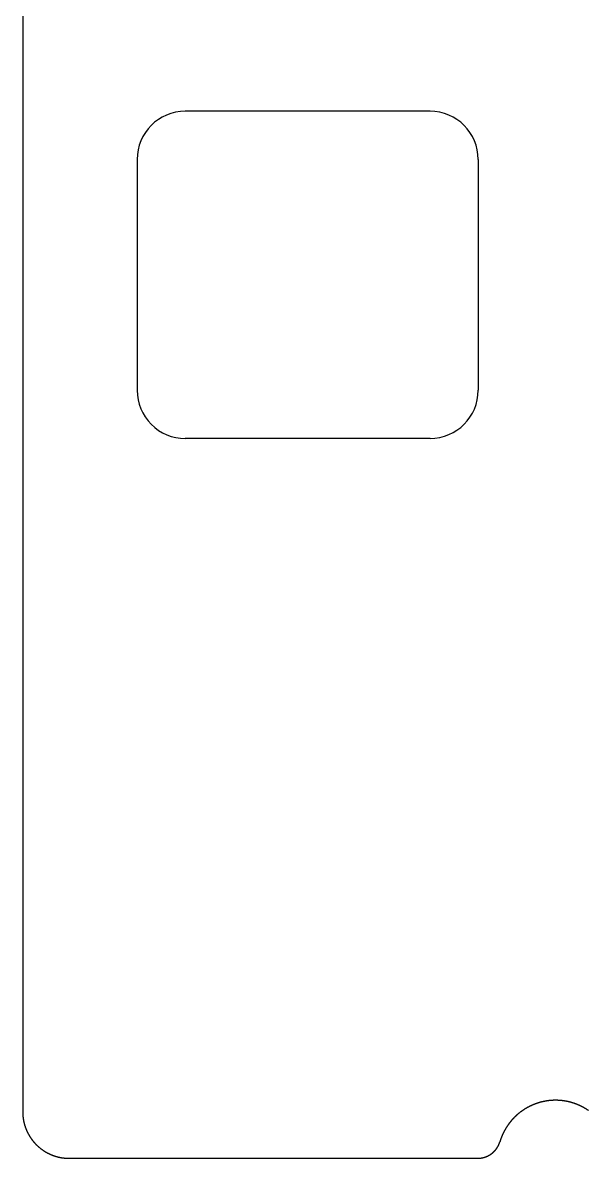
# Model space of a CAD drawing. Header units: millimetres. Extents: x -10 to 277, y -95 to 18.
# Drawn here: x -9.9 to 14.48, y -95.23 to -46.28 of the extents above; entities that cross this region are included whole.
import ezdxf

# ---------------------------------------------------------------- set-up
doc = ezdxf.new("R2010")
doc.units = ezdxf.units.MM
doc.header["$MEASUREMENT"] = 0
doc.layers.add('BLACK', color=7, linetype='CONTINUOUS')
doc.layers.add('Edge.Cuts', color=53, linetype='CONTINUOUS')

msp = doc.modelspace()

# ---------------------------------------------------------------- linework, layer by layer
at = {"layer": 'BLACK', "linetype": 'Continuous'}
for p, q in [((7.656226, -50.099999), (-2.893775, -50.099999)), ((-4.968774, -52.174998), (-4.968774, -62.124999)), ((9.731226, -52.174999), (9.731226, -62.124999)), ((7.656226, -64.199999), (-2.893775, -64.199999))]:
    msp.add_line(p, q, dxfattribs=at)
at = {"layer": 'BLACK'}
for centre, radius, start, end in [((-2.893775, -52.174998), 2.074999, 90, 180), ((7.656226, -52.174999), 2.075, 0, 90), ((-2.893775, -62.125), 2.074999, 179.9999724, 270), ((7.656226, -62.124999), 2.075, 270, 0)]:
    msp.add_arc(centre, radius, start, end, dxfattribs=at)
at = {"layer": 'Edge.Cuts', "linetype": 'Continuous'}
for p, q in [((-9.9, 16.026), (-9.9, -93.226)), ((11.944616, -92.989754), (11.931985, -92.996118)), ((11.957281, -92.983462), (11.944616, -92.989754)), ((11.969982, -92.977242), (11.957281, -92.983462)), ((11.982716, -92.971094), (11.969982, -92.977242)), ((11.995484, -92.965019), (11.982716, -92.971094)), ((12.008286, -92.959017), (11.995484, -92.965019)), ((12.02112, -92.953088), (12.008286, -92.959017)), ((12.033987, -92.947231), (12.02112, -92.953088)), ((12.046885, -92.941448), (12.033987, -92.947231)), ((12.059815, -92.935739), (12.046885, -92.941448)), ((12.072777, -92.930103), (12.059815, -92.935739)), ((12.085769, -92.924541), (12.072777, -92.930103)), ((12.098791, -92.919053), (12.085769, -92.924541)), ((12.111843, -92.913639), (12.098791, -92.919053)), ((12.124925, -92.9083), (12.111843, -92.913639)), ((12.138036, -92.903035), (12.124925, -92.9083)), ((12.151175, -92.897844), (12.138036, -92.903035)), ((12.164343, -92.892729), (12.151175, -92.897844)), ((12.177539, -92.887688), (12.164343, -92.892729)), ((12.190762, -92.882723), (12.177539, -92.887688)), ((12.204012, -92.877833), (12.190762, -92.882723)), ((12.217289, -92.873018), (12.204012, -92.877833)), ((12.230592, -92.868279), (12.217289, -92.873018)), ((12.243921, -92.863615), (12.230592, -92.868279)), ((12.257275, -92.859027), (12.243921, -92.863615)), ((12.270654, -92.854516), (12.257275, -92.859027)), ((12.284058, -92.85008), (12.270654, -92.854516)), ((12.297486, -92.84572), (12.284058, -92.85008)), ((12.310938, -92.841437), (12.297486, -92.84572)), ((12.324414, -92.83723), (12.310938, -92.841437)), ((12.337912, -92.8331), (12.324414, -92.83723)), ((12.351433, -92.829047), (12.337912, -92.8331)), ((12.364976, -92.82507), (12.351433, -92.829047)), ((12.378542, -92.82117), (12.364976, -92.82507)), ((12.392128, -92.817348), (12.378542, -92.82117)), ((12.405736, -92.813602), (12.392128, -92.817348)), ((12.419365, -92.809934), (12.405736, -92.813602)), ((12.433014, -92.806343), (12.419365, -92.809934)), ((12.446683, -92.802829), (12.433014, -92.806343)), ((12.460371, -92.799393), (12.446683, -92.802829)), ((12.474079, -92.796034), (12.460371, -92.799393)), ((12.487805, -92.792754), (12.474079, -92.796034)), ((12.50155, -92.789551), (12.487805, -92.792754)), ((12.515313, -92.786426), (12.50155, -92.789551)), ((12.529094, -92.783378), (12.515313, -92.786426)), ((12.542892, -92.780409), (12.529094, -92.783378)), ((12.556707, -92.777518), (12.542892, -92.780409)), ((12.570539, -92.774706), (12.556707, -92.777518)), ((12.584387, -92.771971), (12.570539, -92.774706)), ((12.598251, -92.769315), (12.584387, -92.771971)), ((12.61213, -92.766737), (12.598251, -92.769315)), ((12.626025, -92.764238), (12.61213, -92.766737)), ((12.639935, -92.761817), (12.626025, -92.764238)), ((12.653859, -92.759475), (12.639935, -92.761817)), ((12.667797, -92.757212), (12.653859, -92.759475)), ((12.681749, -92.755028), (12.667797, -92.757212)), ((12.695715, -92.752922), (12.681749, -92.755028)), ((12.709694, -92.750895), (12.695715, -92.752922)), ((12.723685, -92.748947), (12.709694, -92.750895)), ((12.737689, -92.747078), (12.723685, -92.748947)), ((12.751706, -92.745288), (12.737689, -92.747078)), ((12.765734, -92.743577), (12.751706, -92.745288)), ((12.779773, -92.741946), (12.765734, -92.743577)), ((12.793824, -92.740393), (12.779773, -92.741946)), ((12.807886, -92.73892), (12.793824, -92.740393)), ((12.821958, -92.737526), (12.807886, -92.73892)), ((12.83604, -92.736211), (12.821958, -92.737526)), ((12.850133, -92.734976), (12.83604, -92.736211)), ((12.864235, -92.73382), (12.850133, -92.734976)), ((12.878346, -92.732744), (12.864235, -92.73382)), ((12.892466, -92.731747), (12.878346, -92.732744)), ((12.906595, -92.73083), (12.892466, -92.731747)), ((12.920732, -92.729992), (12.906595, -92.73083)), ((12.934877, -92.729234), (12.920732, -92.729992)), ((12.94903, -92.728556), (12.934877, -92.729234)), ((12.963191, -92.727957), (12.94903, -92.728556)), ((12.977359, -92.727438), (12.963191, -92.727957)), ((12.991533, -92.726999), (12.977359, -92.727438)), ((13.005714, -92.726639), (12.991533, -92.726999)), ((13.019902, -92.72636), (13.005714, -92.726639)), ((13.034096, -92.72616), (13.019902, -92.72636)), ((13.048295, -92.72604), (13.034096, -92.72616)), ((13.0625, -92.726), (13.048295, -92.72604)), ((13.069065, -92.726009), (13.0625, -92.726)), ((13.076173, -92.726037), (13.069065, -92.726009)), ((13.083277, -92.726086), (13.076173, -92.726037)), ((13.090382, -92.726154), (13.083277, -92.726086)), ((13.097483, -92.726243), (13.090382, -92.726154)), ((13.104585, -92.726351), (13.097483, -92.726243)), ((13.111683, -92.726479), (13.104585, -92.726351)), ((13.118782, -92.726628), (13.111683, -92.726479)), ((13.125877, -92.726796), (13.118782, -92.726628)), ((13.132972, -92.726985), (13.125877, -92.726796)), ((13.140064, -92.727193), (13.132972, -92.726985)), ((13.147157, -92.727422), (13.140064, -92.727193)), ((13.154245, -92.72767), (13.147157, -92.727422)), ((13.161334, -92.727938), (13.154245, -92.72767)), ((13.168418, -92.728226), (13.161334, -92.727938)), ((13.175504, -92.728535), (13.168418, -92.728226)), ((13.182585, -92.728863), (13.175504, -92.728535)), ((13.189666, -92.729211), (13.182585, -92.728863)), ((13.196743, -92.729579), (13.189666, -92.729211)), ((13.203821, -92.729967), (13.196743, -92.729579)), ((13.210894, -92.730375), (13.203821, -92.729967)), ((13.217967, -92.730803), (13.210894, -92.730375)), ((13.225036, -92.73125), (13.217967, -92.730803)), ((13.232105, -92.731718), (13.225036, -92.73125)), ((13.23917, -92.732206), (13.232105, -92.731718)), ((13.246235, -92.732713), (13.23917, -92.732206)), ((13.253295, -92.733241), (13.246235, -92.732713)), ((13.260355, -92.733788), (13.253295, -92.733241)), ((13.267411, -92.734355), (13.260355, -92.733788)), ((13.274466, -92.734942), (13.267411, -92.734355)), ((13.281517, -92.735549), (13.274466, -92.734942)), ((13.288568, -92.736176), (13.281517, -92.735549)), ((13.295614, -92.736823), (13.288568, -92.736176)), ((13.302659, -92.737489), (13.295614, -92.736823)), ((13.3097, -92.738176), (13.302659, -92.737489)), ((13.316741, -92.738882), (13.3097, -92.738176)), ((13.323776, -92.739608), (13.316741, -92.738882)), ((13.330812, -92.740354), (13.323776, -92.739608)), ((13.337842, -92.74112), (13.330812, -92.740354)), ((13.344871, -92.741905), (13.337842, -92.74112)), ((13.351896, -92.742711), (13.344871, -92.741905)), ((13.35892, -92.743536), (13.351896, -92.742711)), ((13.365939, -92.744381), (13.35892, -92.743536)), ((13.372957, -92.745246), (13.365939, -92.744381)), ((13.37997, -92.746131), (13.372957, -92.745246)), ((13.386982, -92.747035), (13.37997, -92.746131)), ((13.393989, -92.747959), (13.386982, -92.747035)), ((13.400995, -92.748904), (13.393989, -92.747959)), ((13.407996, -92.749867), (13.400995, -92.748904)), ((13.414996, -92.750851), (13.407996, -92.749867)), ((13.42199, -92.751854), (13.414996, -92.750851)), ((13.428983, -92.752877), (13.42199, -92.751854)), ((13.435971, -92.75392), (13.428983, -92.752877)), ((13.442958, -92.754983), (13.435971, -92.75392)), ((13.449939, -92.756065), (13.442958, -92.754983)), ((13.456919, -92.757167), (13.449939, -92.756065)), ((13.463893, -92.758288), (13.456919, -92.757167)), ((13.470866, -92.75943), (13.463893, -92.758288)), ((13.477833, -92.760591), (13.470866, -92.75943)), ((13.484798, -92.761772), (13.477833, -92.760591)), ((13.491758, -92.762972), (13.484798, -92.761772)), ((13.498717, -92.764192), (13.491758, -92.762972)), ((13.505669, -92.765432), (13.498717, -92.764192)), ((13.51262, -92.766692), (13.505669, -92.765432)), ((13.519565, -92.767971), (13.51262, -92.766692)), ((13.526508, -92.769269), (13.519565, -92.767971)), ((13.533445, -92.770588), (13.526508, -92.769269)), ((13.54038, -92.771926), (13.533445, -92.770588)), ((13.547309, -92.773283), (13.54038, -92.771926)), ((13.554236, -92.774661), (13.547309, -92.773283)), ((13.561157, -92.776057), (13.554236, -92.774661)), ((13.568076, -92.777474), (13.561157, -92.776057)), ((13.574989, -92.778909), (13.568076, -92.777474)), ((13.5819, -92.780365), (13.574989, -92.778909)), ((13.588804, -92.78184), (13.5819, -92.780365)), ((13.595706, -92.783335), (13.588804, -92.78184)), ((13.602601, -92.784849), (13.595706, -92.783335)), ((13.609495, -92.786382), (13.602601, -92.784849)), ((13.616381, -92.787935), (13.609495, -92.786382)), ((13.623265, -92.789508), (13.616381, -92.787935)), ((13.630143, -92.7911), (13.623265, -92.789508)), ((13.637018, -92.792712), (13.630143, -92.7911)), ((13.643887, -92.794343), (13.637018, -92.792712)), ((13.650752, -92.795994), (13.643887, -92.794343)), ((13.657612, -92.797663), (13.650752, -92.795994)), ((13.664468, -92.799353), (13.657612, -92.797663)), ((13.671317, -92.801062), (13.664468, -92.799353)), ((13.678164, -92.80279), (13.671317, -92.801062)), ((13.685004, -92.804537), (13.678164, -92.80279)), ((13.69184, -92.806305), (13.685004, -92.804537)), ((13.69867, -92.808091), (13.69184, -92.806305)), ((13.705496, -92.809897), (13.69867, -92.808091)), ((13.712316, -92.811722), (13.705496, -92.809897)), ((13.719132, -92.813566), (13.712316, -92.811722)), ((13.725942, -92.81543), (13.719132, -92.813566)), ((13.732747, -92.817313), (13.725942, -92.81543)), ((13.739546, -92.819215), (13.732747, -92.817313)), ((13.746341, -92.821137), (13.739546, -92.819215)), ((13.753129, -92.823078), (13.746341, -92.821137)), ((13.759914, -92.825038), (13.753129, -92.823078)), ((13.766691, -92.827017), (13.759914, -92.825038)), ((13.773464, -92.829016), (13.766691, -92.827017)), ((13.78023, -92.831034), (13.773464, -92.829016)), ((13.786992, -92.833071), (13.78023, -92.831034)), ((13.793747, -92.835127), (13.786992, -92.833071)), ((13.800497, -92.837203), (13.793747, -92.835127)), ((13.80724, -92.839297), (13.800497, -92.837203)), ((13.813979, -92.841411), (13.80724, -92.839297)), ((13.820711, -92.843544), (13.813979, -92.841411)), ((13.827438, -92.845696), (13.820711, -92.843544)), ((13.834157, -92.847867), (13.827438, -92.845696)), ((13.840872, -92.850057), (13.834157, -92.847867)), ((13.84758, -92.852266), (13.840872, -92.850057)), ((13.854283, -92.854494), (13.84758, -92.852266)), ((13.860978, -92.856741), (13.854283, -92.854494)), ((13.867668, -92.859008), (13.860978, -92.856741)), ((13.874351, -92.861293), (13.867668, -92.859008)), ((13.881029, -92.863597), (13.874351, -92.861293)), ((13.887699, -92.86592), (13.881029, -92.863597)), ((13.894363, -92.868263), (13.887699, -92.86592)), ((13.90102, -92.870624), (13.894363, -92.868263)), ((13.907672, -92.873004), (13.90102, -92.870624)), ((13.914316, -92.875403), (13.907672, -92.873004)), ((13.920955, -92.877821), (13.914316, -92.875403)), ((13.927586, -92.880257), (13.920955, -92.877821)), ((13.934211, -92.882713), (13.927586, -92.880257)), ((13.940828, -92.885187), (13.934211, -92.882713)), ((13.94744, -92.88768), (13.940828, -92.885187)), ((13.954043, -92.890192), (13.94744, -92.88768)), ((13.960641, -92.892723), (13.954043, -92.890192)), ((13.96723, -92.895272), (13.960641, -92.892723)), ((13.973814, -92.89784), (13.96723, -92.895272)), ((13.980389, -92.900427), (13.973814, -92.89784)), ((13.986959, -92.903033), (13.980389, -92.900427)), ((13.99352, -92.905656), (13.986959, -92.903033)), ((14.000075, -92.9083), (13.99352, -92.905656)), ((14.006621, -92.910961), (14.000075, -92.9083)), ((14.013161, -92.913641), (14.006621, -92.910961)), ((14.019693, -92.91634), (14.013161, -92.913641)), ((14.026219, -92.919057), (14.019693, -92.91634)), ((14.032735, -92.921793), (14.026219, -92.919057)), ((14.039246, -92.924547), (14.032735, -92.921793)), ((14.045747, -92.92732), (14.039246, -92.924547)), ((14.052243, -92.930111), (14.045747, -92.92732)), ((14.058729, -92.932921), (14.052243, -92.930111)), ((14.065208, -92.935749), (14.058729, -92.932921)), ((14.071679, -92.938596), (14.065208, -92.935749)), ((14.078143, -92.941461), (14.071679, -92.938596)), ((14.084598, -92.944344), (14.078143, -92.941461)), ((14.091046, -92.947246), (14.084598, -92.944344)), ((14.097485, -92.950166), (14.091046, -92.947246)), ((14.103917, -92.953104), (14.097485, -92.950166)), ((14.110339, -92.956061), (14.103917, -92.953104)), ((14.116755, -92.959036), (14.110339, -92.956061)), ((14.123161, -92.962029), (14.116755, -92.959036)), ((14.12956, -92.96504), (14.123161, -92.962029)), ((14.13595, -92.96807), (14.12956, -92.96504)), ((14.142332, -92.971118), (14.13595, -92.96807)), ((14.148705, -92.974183), (14.142332, -92.971118)), ((14.15507, -92.977267), (14.148705, -92.974183)), ((14.161426, -92.980369), (14.15507, -92.977267)), ((14.167774, -92.98349), (14.161426, -92.980369)), ((14.174113, -92.986627), (14.167774, -92.98349)), ((14.180443, -92.989784), (14.174113, -92.986627)), ((14.186765, -92.992958), (14.180443, -92.989784)), ((-9.9, -93.226), (-9.89996, -93.238654)), ((-9.89996, -93.238654), (-9.89984, -93.251306)), ((-9.89984, -93.251306), (-9.89964, -93.263956)), ((-9.89964, -93.263956), (-9.89936, -93.276603)), ((-9.89936, -93.276603), (-9.899001, -93.289248)), ((-9.899001, -93.289248), (-9.898561, -93.301889)), ((-9.898561, -93.301889), (-9.898042, -93.314526)), ((-9.898042, -93.314526), (-9.897442, -93.327159)), ((-9.897442, -93.327159), (-9.896763, -93.339787)), ((-9.896763, -93.339787), (-9.896004, -93.35241)), ((-9.896004, -93.35241), (-9.895166, -93.365028)), ((-9.895166, -93.365028), (-9.894247, -93.37764)), ((-9.894247, -93.37764), (-9.893249, -93.390245)), ((-9.893249, -93.390245), (-9.892171, -93.402843)), ((-9.892171, -93.402843), (-9.891014, -93.415434)), ((-9.891014, -93.415434), (-9.889777, -93.428017)), ((-9.889777, -93.428017), (-9.88846, -93.440592)), ((-9.88846, -93.440592), (-9.887064, -93.453157)), ((-9.887064, -93.453157), (-9.885589, -93.465714)), ((-9.885589, -93.465714), (-9.884034, -93.478261)), ((-9.884034, -93.478261), (-9.8824, -93.490798)), ((11.273161, -93.479958), (11.268226, -93.485027)), ((11.278111, -93.474903), (11.273161, -93.479958)), ((11.283076, -93.469862), (11.278111, -93.474903)), ((11.288055, -93.464834), (11.283076, -93.469862)), ((11.293048, -93.459821), (11.288055, -93.464834)), ((11.298055, -93.454821), (11.293048, -93.459821)), ((11.303077, -93.449836), (11.298055, -93.454821)), ((11.308113, -93.444865), (11.303077, -93.449836)), ((11.313163, -93.439908), (11.308113, -93.444865)), ((11.318227, -93.434964), (11.313163, -93.439908)), ((11.323305, -93.430036), (11.318227, -93.434964)), ((11.328398, -93.425121), (11.323305, -93.430036)), ((11.333504, -93.420221), (11.328398, -93.425121)), ((11.338625, -93.415335), (11.333504, -93.420221)), ((11.343758, -93.410464), (11.338625, -93.415335)), ((11.348907, -93.405607), (11.343758, -93.410464)), ((11.354068, -93.400764), (11.348907, -93.405607)), ((11.359244, -93.395936), (11.354068, -93.400764)), ((11.364433, -93.391123), (11.359244, -93.395936)), ((11.369637, -93.386324), (11.364433, -93.391123)), ((11.374853, -93.381539), (11.369637, -93.386324)), ((11.380084, -93.37677), (11.374853, -93.381539)), ((11.385327, -93.372015), (11.380084, -93.37677)), ((11.390585, -93.367274), (11.385327, -93.372015)), ((11.395856, -93.362549), (11.390585, -93.367274)), ((11.40114, -93.357838), (11.395856, -93.362549)), ((11.406437, -93.353143), (11.40114, -93.357838)), ((11.411749, -93.348462), (11.406437, -93.353143)), ((11.417073, -93.343796), (11.411749, -93.348462)), ((11.42241, -93.339145), (11.417073, -93.343796)), ((11.427761, -93.334509), (11.42241, -93.339145)), ((11.433125, -93.329889), (11.427761, -93.334509)), ((11.438502, -93.325283), (11.433125, -93.329889)), ((11.443892, -93.320692), (11.438502, -93.325283)), ((11.449295, -93.316117), (11.443892, -93.320692)), ((11.454711, -93.311557), (11.449295, -93.316117)), ((11.46014, -93.307012), (11.454711, -93.311557)), ((11.465582, -93.302483), (11.46014, -93.307012)), ((11.471036, -93.297969), (11.465582, -93.302483)), ((11.476504, -93.29347), (11.471036, -93.297969)), ((11.481984, -93.288987), (11.476504, -93.29347)), ((11.487476, -93.284519), (11.481984, -93.288987)), ((11.492982, -93.280066), (11.487476, -93.284519)), ((11.4985, -93.27563), (11.492982, -93.280066)), ((11.50403, -93.271208), (11.4985, -93.27563)), ((11.509574, -93.266803), (11.50403, -93.271208)), ((11.515129, -93.262413), (11.509574, -93.266803)), ((11.520697, -93.258038), (11.515129, -93.262413)), ((11.526277, -93.25368), (11.520697, -93.258038)), ((11.53187, -93.249337), (11.526277, -93.25368)), ((11.537475, -93.24501), (11.53187, -93.249337)), ((11.543092, -93.240699), (11.537475, -93.24501)), ((11.548721, -93.236404), (11.543092, -93.240699)), ((11.554362, -93.232124), (11.548721, -93.236404)), ((11.560016, -93.227861), (11.554362, -93.232124)), ((11.565681, -93.223614), (11.560016, -93.227861)), ((11.571358, -93.219382), (11.565681, -93.223614)), ((11.582749, -93.210968), (11.571358, -93.219382)), ((11.594186, -93.202618), (11.582749, -93.210968)), ((11.605671, -93.194333), (11.594186, -93.202618)), ((11.617202, -93.186113), (11.605671, -93.194333)), ((11.628779, -93.177958), (11.617202, -93.186113)), ((11.640402, -93.169869), (11.628779, -93.177958)), ((11.65207, -93.161846), (11.640402, -93.169869)), ((11.663782, -93.15389), (11.65207, -93.161846)), ((11.67554, -93.145999), (11.663782, -93.15389)), ((11.687341, -93.138176), (11.67554, -93.145999)), ((11.699186, -93.13042), (11.687341, -93.138176)), ((11.711074, -93.12273), (11.699186, -93.13042)), ((11.723005, -93.115109), (11.711074, -93.12273)), ((11.734979, -93.107555), (11.723005, -93.115109)), ((11.746994, -93.10007), (11.734979, -93.107555)), ((11.759051, -93.092652), (11.746994, -93.10007)), ((11.77115, -93.085303), (11.759051, -93.092652)), ((11.783289, -93.078024), (11.77115, -93.085303)), ((11.795468, -93.070813), (11.783289, -93.078024)), ((11.807687, -93.063671), (11.795468, -93.070813)), ((11.819946, -93.056599), (11.807687, -93.063671)), ((11.832244, -93.049597), (11.819946, -93.056599)), ((11.844581, -93.042665), (11.832244, -93.049597)), ((11.856955, -93.035803), (11.844581, -93.042665)), ((11.869368, -93.029011), (11.856955, -93.035803)), ((11.881818, -93.02229), (11.869368, -93.029011)), ((11.894305, -93.015641), (11.881818, -93.02229)), ((11.906829, -93.009062), (11.894305, -93.015641)), ((11.919389, -93.002554), (11.906829, -93.009062)), ((11.931985, -92.996118), (11.919389, -93.002554)), ((14.193078, -92.99615), (14.186765, -92.992958)), ((14.199381, -92.99936), (14.193078, -92.99615)), ((14.205676, -93.002588), (14.199381, -92.99936)), ((14.211962, -93.005834), (14.205676, -93.002588)), ((14.218239, -93.009097), (14.211962, -93.005834)), ((14.224507, -93.012379), (14.218239, -93.009097)), ((14.230766, -93.015678), (14.224507, -93.012379)), ((14.237015, -93.018995), (14.230766, -93.015678)), ((14.243256, -93.02233), (14.237015, -93.018995)), ((14.249487, -93.025683), (14.243256, -93.02233)), ((14.255709, -93.029053), (14.249487, -93.025683)), ((14.261921, -93.032441), (14.255709, -93.029053)), ((14.268124, -93.035846), (14.261921, -93.032441)), ((14.274317, -93.039269), (14.268124, -93.035846)), ((14.280501, -93.04271), (14.274317, -93.039269)), ((14.286675, -93.046169), (14.280501, -93.04271)), ((14.29284, -93.049644), (14.286675, -93.046169)), ((14.298995, -93.053138), (14.29284, -93.049644)), ((14.30514, -93.056649), (14.298995, -93.053138)), ((14.311275, -93.060177), (14.30514, -93.056649)), ((14.317401, -93.063722), (14.311275, -93.060177)), ((14.323516, -93.067285), (14.317401, -93.063722)), ((14.329622, -93.070866), (14.323516, -93.067285)), ((14.335718, -93.074463), (14.329622, -93.070866)), ((14.341803, -93.078078), (14.335718, -93.074463)), ((14.347879, -93.08171), (14.341803, -93.078078)), ((14.353944, -93.08536), (14.347879, -93.08171)), ((14.359999, -93.089026), (14.353944, -93.08536)), ((14.366044, -93.09271), (14.359999, -93.089026)), ((14.372078, -93.096411), (14.366044, -93.09271)), ((14.378102, -93.100129), (14.372078, -93.096411)), ((14.384116, -93.103864), (14.378102, -93.100129)), ((14.390119, -93.107617), (14.384116, -93.103864)), ((14.396111, -93.111386), (14.390119, -93.107617)), ((14.402094, -93.115172), (14.396111, -93.111386)), ((14.408065, -93.118975), (14.402094, -93.115172)), ((14.414026, -93.122795), (14.408065, -93.118975)), ((14.419976, -93.126631), (14.414026, -93.122795)), ((14.425915, -93.130485), (14.419976, -93.126631)), ((14.431843, -93.134356), (14.425915, -93.130485)), ((14.437761, -93.138243), (14.431843, -93.134356)), ((14.443667, -93.142147), (14.437761, -93.138243)), ((14.449563, -93.146068), (14.443667, -93.142147)), ((14.455447, -93.150005), (14.449563, -93.146068)), ((14.461321, -93.153959), (14.455447, -93.150005)), ((14.467183, -93.15793), (14.461321, -93.153959)), ((14.473034, -93.161917), (14.467183, -93.15793)), ((14.478874, -93.165921), (14.473034, -93.161917)), ((-9.8824, -93.490798), (-9.880686, -93.503325)), ((-9.880686, -93.503325), (-9.878894, -93.51584)), ((-9.878894, -93.51584), (-9.877022, -93.528344)), ((-9.877022, -93.528344), (-9.875071, -93.540836)), ((-9.875071, -93.540836), (-9.873041, -93.553315)), ((-9.873041, -93.553315), (-9.870933, -93.565781)), ((-9.870933, -93.565781), (-9.868745, -93.578234)), ((-9.868745, -93.578234), (-9.866479, -93.590673)), ((-9.866479, -93.590673), (-9.864134, -93.603098)), ((-9.864134, -93.603098), (-9.86171, -93.615507)), ((-9.86171, -93.615507), (-9.859208, -93.627902)), ((-9.859208, -93.627902), (-9.856628, -93.64028)), ((-9.856628, -93.64028), (-9.853969, -93.652642)), ((-9.853969, -93.652642), (-9.851232, -93.664988)), ((-9.851232, -93.664988), (-9.848417, -93.677316)), ((-9.848417, -93.677316), (-9.845524, -93.689626)), ((-9.845524, -93.689626), (-9.842553, -93.701918)), ((-9.842553, -93.701918), (-9.839505, -93.714191)), ((-9.839505, -93.714191), (-9.836379, -93.726446)), ((-9.836379, -93.726446), (-9.833175, -93.73868)), ((-9.833175, -93.73868), (-9.829894, -93.750894)), ((-9.829894, -93.750894), (-9.826535, -93.763087)), ((-9.826535, -93.763087), (-9.8231, -93.775259)), ((-9.8231, -93.775259), (-9.819587, -93.78741)), ((-9.819587, -93.78741), (-9.815998, -93.799538)), ((-9.815998, -93.799538), (-9.812332, -93.811644)), ((-9.812332, -93.811644), (-9.80859, -93.823726)), ((-9.80859, -93.823726), (-9.804771, -93.835785)), ((-9.804771, -93.835785), (-9.800875, -93.847819)), ((-9.800875, -93.847819), (-9.796904, -93.859829)), ((-9.796904, -93.859829), (-9.792857, -93.871814)), ((-9.792857, -93.871814), (-9.788734, -93.883773)), ((-9.788734, -93.883773), (-9.784535, -93.895706)), ((-9.784535, -93.895706), (-9.780261, -93.907613)), ((-9.780261, -93.907613), (-9.775912, -93.919492)), ((-9.775912, -93.919492), (-9.771487, -93.931344)), ((-9.771487, -93.931344), (-9.766988, -93.943167)), ((-9.766988, -93.943167), (-9.762414, -93.954962)), ((-9.762414, -93.954962), (-9.757765, -93.966728)), ((-9.757765, -93.966728), (-9.753042, -93.978465)), ((10.901857, -93.967968), (10.898314, -93.974076)), ((10.905417, -93.961872), (10.901857, -93.967968)), ((10.908996, -93.955784), (10.905417, -93.961872)), ((10.91259, -93.949709), (10.908996, -93.955784)), ((10.916203, -93.943641), (10.91259, -93.949709)), ((10.919832, -93.937586), (10.916203, -93.943641)), ((10.923479, -93.931539), (10.919832, -93.937586)), ((10.927142, -93.925505), (10.923479, -93.931539)), ((10.930823, -93.919479), (10.927142, -93.925505)), ((10.934521, -93.913465), (10.930823, -93.919479)), ((10.938236, -93.90746), (10.934521, -93.913465)), ((10.941967, -93.901467), (10.938236, -93.90746)), ((10.945717, -93.895483), (10.941967, -93.901467)), ((10.949482, -93.889511), (10.945717, -93.895483)), ((10.953266, -93.883548), (10.949482, -93.889511)), ((10.957065, -93.877598), (10.953266, -93.883548)), ((10.960882, -93.871656), (10.957065, -93.877598)), ((10.964715, -93.865727), (10.960882, -93.871656)), ((10.968566, -93.859807), (10.964715, -93.865727)), ((10.972433, -93.8539), (10.968566, -93.859807)), ((10.976317, -93.848002), (10.972433, -93.8539)), ((10.980217, -93.842116), (10.976317, -93.848002)), ((10.984135, -93.83624), (10.980217, -93.842116)), ((10.988069, -93.830377), (10.984135, -93.83624)), ((10.992021, -93.824522), (10.988069, -93.830377)), ((10.995988, -93.818681), (10.992021, -93.824522)), ((10.999972, -93.812849), (10.995988, -93.818681)), ((11.003972, -93.80703), (10.999972, -93.812849)), ((11.00799, -93.801221), (11.003972, -93.80703)), ((11.012024, -93.795424), (11.00799, -93.801221)), ((11.016074, -93.789637), (11.012024, -93.795424)), ((11.020141, -93.783863), (11.016074, -93.789637)), ((11.024224, -93.778099), (11.020141, -93.783863)), ((11.028324, -93.772348), (11.024224, -93.778099)), ((11.03244, -93.766607), (11.028324, -93.772348)), ((11.036572, -93.760879), (11.03244, -93.766607)), ((11.040721, -93.755161), (11.036572, -93.760879)), ((11.044886, -93.749456), (11.040721, -93.755161)), ((11.049067, -93.743762), (11.044886, -93.749456)), ((11.053264, -93.73808), (11.049067, -93.743762)), ((11.057478, -93.732409), (11.053264, -93.73808)), ((11.061708, -93.726751), (11.057478, -93.732409)), ((11.065954, -93.721104), (11.061708, -93.726751)), ((11.070216, -93.715469), (11.065954, -93.721104)), ((11.074494, -93.709846), (11.070216, -93.715469)), ((11.078788, -93.704235), (11.074494, -93.709846)), ((11.083099, -93.698636), (11.078788, -93.704235)), ((11.087424, -93.693049), (11.083099, -93.698636)), ((11.091767, -93.687474), (11.087424, -93.693049)), ((11.096124, -93.681912), (11.091767, -93.687474)), ((11.100499, -93.676361), (11.096124, -93.681912)), ((11.104888, -93.670823), (11.100499, -93.676361)), ((11.109294, -93.665296), (11.104888, -93.670823)), ((11.113714, -93.659783), (11.109294, -93.665296)), ((11.118152, -93.654281), (11.113714, -93.659783)), ((11.122604, -93.648793), (11.118152, -93.654281)), ((11.127073, -93.643316), (11.122604, -93.648793)), ((11.131556, -93.637852), (11.127073, -93.643316)), ((11.136056, -93.6324), (11.131556, -93.637852)), ((11.140571, -93.626962), (11.136056, -93.6324)), ((11.145102, -93.621535), (11.140571, -93.626962)), ((11.149648, -93.616122), (11.145102, -93.621535)), ((11.15421, -93.610721), (11.149648, -93.616122)), ((11.158786, -93.605333), (11.15421, -93.610721)), ((11.163379, -93.599957), (11.158786, -93.605333)), ((11.167986, -93.594595), (11.163379, -93.599957)), ((11.17261, -93.589245), (11.167986, -93.594595)), ((11.177248, -93.583909), (11.17261, -93.589245)), ((11.181901, -93.578585), (11.177248, -93.583909)), ((11.18657, -93.573275), (11.181901, -93.578585)), ((11.191254, -93.567977), (11.18657, -93.573275)), ((11.195953, -93.562693), (11.191254, -93.567977)), ((11.200667, -93.557421), (11.195953, -93.562693)), ((11.205396, -93.552163), (11.200667, -93.557421)), ((11.21014, -93.546918), (11.205396, -93.552163)), ((11.214899, -93.541687), (11.21014, -93.546918)), ((11.219673, -93.536468), (11.214899, -93.541687)), ((11.224462, -93.531263), (11.219673, -93.536468)), ((11.229266, -93.526071), (11.224462, -93.531263)), ((11.234084, -93.520894), (11.229266, -93.526071)), ((11.238918, -93.515729), (11.234084, -93.520894)), ((11.243765, -93.510578), (11.238918, -93.515729)), ((11.248629, -93.50544), (11.243765, -93.510578)), ((11.253506, -93.500317), (11.248629, -93.50544)), ((11.258398, -93.495206), (11.253506, -93.500317)), ((11.263304, -93.49011), (11.258398, -93.495206)), ((11.268226, -93.485027), (11.263304, -93.49011)), ((-9.753042, -93.978465), (-9.748245, -93.990171)), ((-9.748245, -93.990171), (-9.745819, -93.996013)), ((-9.745819, -93.996013), (-9.743374, -94.001847)), ((-9.743374, -94.001847), (-9.740911, -94.007674)), ((-9.740911, -94.007674), (-9.738429, -94.013492)), ((-9.738429, -94.013492), (-9.735929, -94.019303)), ((-9.735929, -94.019303), (-9.733411, -94.025106)), ((-9.733411, -94.025106), (-9.730874, -94.030901)), ((-9.730874, -94.030901), (-9.728319, -94.036688)), ((-9.728319, -94.036688), (-9.725746, -94.042466)), ((-9.725746, -94.042466), (-9.723154, -94.048237)), ((-9.723154, -94.048237), (-9.720544, -94.053999)), ((-9.720544, -94.053999), (-9.717916, -94.059753)), ((-9.717916, -94.059753), (-9.71527, -94.065499)), ((-9.71527, -94.065499), (-9.712606, -94.071236)), ((-9.712606, -94.071236), (-9.709923, -94.076965)), ((-9.709923, -94.076965), (-9.707223, -94.082685)), ((-9.707223, -94.082685), (-9.704504, -94.088397)), ((-9.704504, -94.088397), (-9.701767, -94.0941)), ((-9.701767, -94.0941), (-9.699013, -94.099794)), ((-9.699013, -94.099794), (-9.69624, -94.10548)), ((-9.69624, -94.10548), (-9.69345, -94.111157)), ((-9.69345, -94.111157), (-9.690641, -94.116825)), ((-9.690641, -94.116825), (-9.687815, -94.122484)), ((-9.687815, -94.122484), (-9.68497, -94.128134)), ((-9.68497, -94.128134), (-9.682108, -94.133775)), ((-9.682108, -94.133775), (-9.679228, -94.139407)), ((-9.679228, -94.139407), (-9.67633, -94.14503)), ((-9.67633, -94.14503), (-9.673415, -94.150643)), ((-9.673415, -94.150643), (-9.670482, -94.156247)), ((-9.670482, -94.156247), (-9.66753, -94.161843)), ((-9.66753, -94.161843), (-9.664562, -94.167428)), ((-9.664562, -94.167428), (-9.661576, -94.173004)), ((-9.661576, -94.173004), (-9.658572, -94.178571)), ((-9.658572, -94.178571), (-9.65555, -94.184128)), ((-9.65555, -94.184128), (-9.652512, -94.189675)), ((-9.652512, -94.189675), (-9.649455, -94.195213)), ((-9.649455, -94.195213), (-9.646381, -94.200741)), ((-9.646381, -94.200741), (-9.64329, -94.20626)), ((-9.64329, -94.20626), (-9.640181, -94.211768)), ((-9.640181, -94.211768), (-9.637055, -94.217267)), ((-9.637055, -94.217267), (-9.633911, -94.222755)), ((-9.633911, -94.222755), (-9.63075, -94.228234)), ((-9.63075, -94.228234), (-9.627572, -94.233702)), ((-9.627572, -94.233702), (-9.624376, -94.239161)), ((-9.624376, -94.239161), (-9.621164, -94.244609)), ((-9.621164, -94.244609), (-9.617934, -94.250047)), ((-9.617934, -94.250047), (-9.614687, -94.255475)), ((-9.614687, -94.255475), (-9.611423, -94.260893)), ((-9.611423, -94.260893), (-9.608142, -94.266299)), ((-9.608142, -94.266299), (-9.604843, -94.271696)), ((-9.604843, -94.271696), (-9.601528, -94.277082)), ((-9.601528, -94.277082), (-9.598195, -94.282458)), ((-9.598195, -94.282458), (-9.594846, -94.287823)), ((-9.594846, -94.287823), (-9.59148, -94.293178)), ((-9.59148, -94.293178), (-9.588097, -94.298521)), ((-9.588097, -94.298521), (-9.584696, -94.303854)), ((-9.584696, -94.303854), (-9.58128, -94.309176)), ((-9.58128, -94.309176), (-9.577846, -94.314487)), ((-9.577846, -94.314487), (-9.574396, -94.319787)), ((-9.574396, -94.319787), (-9.570928, -94.325077)), ((-9.570928, -94.325077), (-9.567444, -94.330355)), ((-9.567444, -94.330355), (-9.563944, -94.335623)), ((-9.563944, -94.335623), (-9.560427, -94.340879)), ((-9.560427, -94.340879), (-9.556893, -94.346124)), ((-9.556893, -94.346124), (-9.553343, -94.351357)), ((-9.553343, -94.351357), (-9.549775, -94.35658)), ((-9.549775, -94.35658), (-9.546192, -94.361791)), ((-9.546192, -94.361791), (-9.542592, -94.366991)), ((-9.542592, -94.366991), (-9.538976, -94.372179)), ((-9.538976, -94.372179), (-9.535343, -94.377356)), ((-9.535343, -94.377356), (-9.531695, -94.382521)), ((-9.531695, -94.382521), (-9.528029, -94.387676)), ((-9.528029, -94.387676), (-9.524348, -94.392817)), ((-9.524348, -94.392817), (-9.52065, -94.397948)), ((-9.52065, -94.397948), (-9.516936, -94.403067)), ((-9.516936, -94.403067), (-9.513205, -94.408174)), ((-9.513205, -94.408174), (-9.509459, -94.413269)), ((-9.509459, -94.413269), (-9.505696, -94.418353)), ((-9.505696, -94.418353), (-9.501918, -94.423424)), ((-9.501918, -94.423424), (-9.498123, -94.428484)), ((-9.498123, -94.428484), (-9.494313, -94.433531)), ((-9.494313, -94.433531), (-9.490486, -94.438566)), ((-9.490486, -94.438566), (-9.486644, -94.443589)), ((-9.486644, -94.443589), (-9.482785, -94.448601)), ((-9.482785, -94.448601), (-9.478911, -94.453599)), ((-9.478911, -94.453599), (-9.475021, -94.458586)), ((-9.475021, -94.458586), (-9.471115, -94.46356)), ((10.683383, -94.457944), (10.681213, -94.464704)), ((10.685572, -94.451193), (10.683383, -94.457944)), ((10.68778, -94.444447), (10.685572, -94.451193)), ((10.690006, -94.43771), (10.68778, -94.444447)), ((10.692251, -94.430979), (10.690006, -94.43771)), ((10.694515, -94.424257), (10.692251, -94.430979)), ((10.696797, -94.41754), (10.694515, -94.424257)), ((10.699098, -94.410833), (10.696797, -94.41754)), ((10.701418, -94.404131), (10.699098, -94.410833)), ((10.703755, -94.397439), (10.701418, -94.404131)), ((10.706112, -94.390752), (10.703755, -94.397439)), ((10.708487, -94.384075), (10.706112, -94.390752)), ((10.710881, -94.377404), (10.708487, -94.384075)), ((10.713293, -94.370742), (10.710881, -94.377404)), ((10.715724, -94.364086), (10.713293, -94.370742)), ((10.718173, -94.357439), (10.715724, -94.364086)), ((10.720641, -94.350799), (10.718173, -94.357439)), ((10.723127, -94.344168), (10.720641, -94.350799)), ((10.725632, -94.337542), (10.723127, -94.344168)), ((10.728155, -94.330927), (10.725632, -94.337542)), ((10.730697, -94.324318), (10.728155, -94.330927)), ((10.733256, -94.317718), (10.730697, -94.324318)), ((10.735835, -94.311125), (10.733256, -94.317718)), ((10.738431, -94.304541), (10.735835, -94.311125)), ((10.741046, -94.297963), (10.738431, -94.304541)), ((10.743679, -94.291396), (10.741046, -94.297963)), ((10.746331, -94.284835), (10.743679, -94.291396)), ((10.749001, -94.278283), (10.746331, -94.284835)), ((10.751689, -94.271738), (10.749001, -94.278283)), ((10.754395, -94.265203), (10.751689, -94.271738)), ((10.75712, -94.258675), (10.754395, -94.265203)), ((10.759863, -94.252156), (10.75712, -94.258675)), ((10.762625, -94.245644), (10.759863, -94.252156)), ((10.765403, -94.239142), (10.762625, -94.245644)), ((10.768201, -94.232647), (10.765403, -94.239142)), ((10.771017, -94.226162), (10.768201, -94.232647)), ((10.773851, -94.219684), (10.771017, -94.226162)), ((10.776702, -94.213216), (10.773851, -94.219684)), ((10.779573, -94.206754), (10.776702, -94.213216)), ((10.782461, -94.200303), (10.779573, -94.206754)), ((10.785367, -94.193859), (10.782461, -94.200303)), ((10.788291, -94.187426), (10.785367, -94.193859)), ((10.791234, -94.180999), (10.788291, -94.187426)), ((10.794194, -94.174583), (10.791234, -94.180999)), ((10.797172, -94.168173), (10.794194, -94.174583)), ((10.800168, -94.161775), (10.797172, -94.168173)), ((10.803183, -94.155383), (10.800168, -94.161775)), ((10.806215, -94.149002), (10.803183, -94.155383)), ((10.809265, -94.142628), (10.806215, -94.149002)), ((10.812333, -94.136265), (10.809265, -94.142628)), ((10.815419, -94.129909), (10.812333, -94.136265)), ((10.818522, -94.123564), (10.815419, -94.129909)), ((10.821644, -94.117226), (10.818522, -94.123564)), ((10.824783, -94.1109), (10.821644, -94.117226)), ((10.827941, -94.10458), (10.824783, -94.1109)), ((10.831115, -94.098272), (10.827941, -94.10458)), ((10.834308, -94.09197), (10.831115, -94.098272)), ((10.837518, -94.08568), (10.834308, -94.09197)), ((10.840747, -94.079398), (10.837518, -94.08568)), ((10.843992, -94.073127), (10.840747, -94.079398)), ((10.847256, -94.066863), (10.843992, -94.073127)), ((10.850537, -94.06061), (10.847256, -94.066863)), ((10.853836, -94.054366), (10.850537, -94.06061)), ((10.857152, -94.048132), (10.853836, -94.054366)), ((10.860487, -94.041906), (10.857152, -94.048132)), ((10.863838, -94.035692), (10.860487, -94.041906)), ((10.867207, -94.029485), (10.863838, -94.035692)), ((10.870593, -94.02329), (10.867207, -94.029485)), ((10.873998, -94.017103), (10.870593, -94.02329)), ((10.877419, -94.010928), (10.873998, -94.017103)), ((10.880858, -94.00476), (10.877419, -94.010928)), ((10.884314, -93.998604), (10.880858, -94.00476)), ((10.887789, -93.992456), (10.884314, -93.998604)), ((10.891279, -93.98632), (10.887789, -93.992456)), ((10.894788, -93.980192), (10.891279, -93.98632)), ((10.898314, -93.974076), (10.894788, -93.980192)), ((-9.471115, -94.46356), (-9.467193, -94.468523)), ((-9.467193, -94.468523), (-9.463256, -94.473472)), ((-9.463256, -94.473472), (-9.459303, -94.47841)), ((-9.459303, -94.47841), (-9.455335, -94.483334)), ((-9.455335, -94.483334), (-9.45135, -94.488247)), ((-9.45135, -94.488247), (-9.447351, -94.493146)), ((-9.447351, -94.493146), (-9.443335, -94.498034)), ((-9.443335, -94.498034), (-9.439304, -94.502907)), ((-9.439304, -94.502907), (-9.435258, -94.50777)), ((-9.435258, -94.50777), (-9.431196, -94.512618)), ((-9.431196, -94.512618), (-9.427119, -94.517455)), ((-9.427119, -94.517455), (-9.423027, -94.522278)), ((-9.423027, -94.522278), (-9.418918, -94.527089)), ((-9.418918, -94.527089), (-9.414796, -94.531886)), ((-9.414796, -94.531886), (-9.410657, -94.536671)), ((-9.410657, -94.536671), (-9.406504, -94.541442)), ((-9.406504, -94.541442), (-9.402335, -94.546201)), ((-9.402335, -94.546201), (-9.398151, -94.550946)), ((-9.398151, -94.550946), (-9.393952, -94.555678)), ((-9.393952, -94.555678), (-9.389738, -94.560397)), ((-9.389738, -94.560397), (-9.385509, -94.565104)), ((-9.385509, -94.565104), (-9.381265, -94.569796)), ((-9.381265, -94.569796), (-9.377006, -94.574475)), ((-9.377006, -94.574475), (-9.372733, -94.579141)), ((-9.372733, -94.579141), (-9.368443, -94.583794)), ((-9.368443, -94.583794), (-9.36414, -94.588433)), ((-9.36414, -94.588433), (-9.359821, -94.593059)), ((-9.359821, -94.593059), (-9.355489, -94.597671)), ((-9.355489, -94.597671), (-9.35114, -94.60227)), ((-9.35114, -94.60227), (-9.346778, -94.606854)), ((-9.346778, -94.606854), (-9.3424, -94.611426)), ((-9.3424, -94.611426), (-9.338009, -94.615984)), ((-9.338009, -94.615984), (-9.333602, -94.620528)), ((-9.333602, -94.620528), (-9.329182, -94.625058)), ((-9.329182, -94.625058), (-9.324746, -94.629575)), ((-9.324746, -94.629575), (-9.320296, -94.634077)), ((-9.320296, -94.634077), (-9.315831, -94.638567)), ((-9.315831, -94.638567), (-9.3142, -94.6402)), ((-9.3142, -94.6402), (-9.305223, -94.64912)), ((-9.305223, -94.64912), (-9.296191, -94.657982)), ((-9.296191, -94.657982), (-9.287104, -94.666787)), ((-9.287104, -94.666787), (-9.277963, -94.675533)), ((-9.277963, -94.675533), (-9.268767, -94.68422)), ((-9.268767, -94.68422), (-9.259517, -94.692849)), ((-9.259517, -94.692849), (-9.250213, -94.701418)), ((-9.250213, -94.701418), (-9.240855, -94.709928)), ((-9.240855, -94.709928), (-9.231445, -94.718378)), ((-9.231445, -94.718378), (-9.221982, -94.726768)), ((-9.221982, -94.726768), (-9.212466, -94.735097)), ((-9.212466, -94.735097), (-9.202898, -94.743366)), ((-9.202898, -94.743366), (-9.193278, -94.751574)), ((-9.193278, -94.751574), (-9.183607, -94.759721)), ((-9.183607, -94.759721), (-9.173885, -94.767806)), ((-9.173885, -94.767806), (-9.164113, -94.77583)), ((-9.164113, -94.77583), (-9.154289, -94.783791)), ((-9.154289, -94.783791), (-9.144416, -94.79169)), ((-9.144416, -94.79169), (-9.134493, -94.799526)), ((-9.134493, -94.799526), (-9.124521, -94.8073)), ((-9.124521, -94.8073), (-9.1145, -94.81501)), ((-9.1145, -94.81501), (-9.104431, -94.822656)), ((-9.104431, -94.822656), (-9.094313, -94.830239)), ((-9.094313, -94.830239), (-9.084148, -94.837757)), ((-9.084148, -94.837757), (-9.073935, -94.845211)), ((-9.073935, -94.845211), (-9.063675, -94.852601)), ((-9.063675, -94.852601), (-9.053368, -94.859925)), ((-9.053368, -94.859925), (-9.043016, -94.867184)), ((-9.043016, -94.867184), (-9.032617, -94.874378)), ((-9.032617, -94.874378), (-9.022173, -94.881506)), ((-9.022173, -94.881506), (-9.011684, -94.888567)), ((-9.011684, -94.888567), (-9.00115, -94.895563)), ((-9.00115, -94.895563), (-8.990572, -94.902491)), ((-8.990572, -94.902491), (-8.979951, -94.909353)), ((-8.979951, -94.909353), (-8.969286, -94.916148)), ((-8.969286, -94.916148), (-8.958578, -94.922875)), ((-8.958578, -94.922875), (-8.947827, -94.929534)), ((-8.947827, -94.929534), (-8.937034, -94.936126)), ((-8.937034, -94.936126), (-8.9262, -94.942649)), ((-8.9262, -94.942649), (-8.915324, -94.949104)), ((-8.915324, -94.949104), (-8.904408, -94.95549)), ((10.397472, -94.950709), (10.40071, -94.947618)), ((10.40071, -94.947618), (10.403934, -94.944513)), ((10.403934, -94.944513), (10.407144, -94.941394)), ((10.407144, -94.941394), (10.41034, -94.93826)), ((10.41034, -94.93826), (10.413522, -94.935113)), ((10.413522, -94.935113), (10.41669, -94.931951)), ((10.41669, -94.931951), (10.419843, -94.928775)), ((10.419843, -94.928775), (10.422982, -94.925585)), ((10.422982, -94.925585), (10.426106, -94.922382)), ((10.426106, -94.922382), (10.429216, -94.919164)), ((10.429216, -94.919164), (10.432311, -94.915934)), ((10.432311, -94.915934), (10.435392, -94.912689)), ((10.435392, -94.912689), (10.438458, -94.909431)), ((10.438458, -94.909431), (10.441509, -94.906159)), ((10.441509, -94.906159), (10.444546, -94.902874)), ((10.444546, -94.902874), (10.447568, -94.899575)), ((10.447568, -94.899575), (10.450574, -94.896263)), ((10.450574, -94.896263), (10.453566, -94.892937)), ((10.453566, -94.892937), (10.456542, -94.889599)), ((10.456542, -94.889599), (10.459504, -94.886248)), ((10.459504, -94.886248), (10.46245, -94.882883)), ((10.46245, -94.882883), (10.465381, -94.879505)), ((10.465381, -94.879505), (10.468297, -94.876115)), ((10.468297, -94.876115), (10.471198, -94.872712)), ((10.471198, -94.872712), (10.474082, -94.869296)), ((10.474082, -94.869296), (10.476952, -94.865867)), ((10.476952, -94.865867), (10.479806, -94.862426)), ((10.479806, -94.862426), (10.482645, -94.858972)), ((10.482645, -94.858972), (10.485467, -94.855506)), ((10.485467, -94.855506), (10.488275, -94.852026)), ((10.488275, -94.852026), (10.491066, -94.848536)), ((10.491066, -94.848536), (10.493842, -94.845032)), ((10.493842, -94.845032), (10.496601, -94.841516)), ((10.496601, -94.841516), (10.499346, -94.837988)), ((10.499346, -94.837988), (10.502073, -94.834449)), ((10.502073, -94.834449), (10.504785, -94.830896)), ((10.504785, -94.830896), (10.507481, -94.827333)), ((10.507481, -94.827333), (10.510161, -94.823756)), ((10.510161, -94.823756), (10.512824, -94.82017)), ((10.512824, -94.82017), (10.515472, -94.81657)), ((10.515472, -94.81657), (10.518102, -94.812959)), ((10.518102, -94.812959), (10.520718, -94.809336)), ((10.520718, -94.809336), (10.523315, -94.805703)), ((10.523315, -94.805703), (10.525898, -94.802056)), ((10.525898, -94.802056), (10.528463, -94.7984)), ((10.528463, -94.7984), (10.531012, -94.794731)), ((10.531012, -94.794731), (10.533544, -94.791052)), ((10.533544, -94.791052), (10.536061, -94.787361)), ((10.536061, -94.787361), (10.53856, -94.78366)), ((10.53856, -94.78366), (10.541043, -94.779946)), ((10.541043, -94.779946), (10.543508, -94.776223)), ((10.543508, -94.776223), (10.545957, -94.772488)), ((10.545957, -94.772488), (10.548389, -94.768743)), ((10.548389, -94.768743), (10.550805, -94.764986)), ((10.550805, -94.764986), (10.553203, -94.761219)), ((10.553203, -94.761219), (10.555585, -94.757441)), ((10.555585, -94.757441), (10.557949, -94.753653)), ((10.557949, -94.753653), (10.560297, -94.749854)), ((10.560297, -94.749854), (10.562627, -94.746045)), ((10.562627, -94.746045), (10.56494, -94.742225)), ((10.56494, -94.742225), (10.567236, -94.738395)), ((10.567236, -94.738395), (10.569515, -94.734554)), ((10.569515, -94.734554), (10.571777, -94.730705)), ((10.571777, -94.730705), (10.574021, -94.726844)), ((10.574021, -94.726844), (10.576248, -94.722974)), ((10.576248, -94.722974), (10.578458, -94.719092)), ((10.578458, -94.719092), (10.58065, -94.715203)), ((10.58065, -94.715203), (10.582825, -94.711302)), ((10.582825, -94.711302), (10.584982, -94.707393)), ((10.584982, -94.707393), (10.587123, -94.703472)), ((10.587123, -94.703472), (10.589245, -94.699543)), ((10.589245, -94.699543), (10.59135, -94.695603)), ((10.59135, -94.695603), (10.593437, -94.691656)), ((10.593437, -94.691656), (10.595507, -94.687697)), ((10.595507, -94.687697), (10.597558, -94.68373)), ((10.597558, -94.68373), (10.599593, -94.679753)), ((10.599593, -94.679753), (10.601609, -94.675768)), ((10.601609, -94.675768), (10.603608, -94.671771)), ((10.603608, -94.671771), (10.605589, -94.667768)), ((10.605589, -94.667768), (10.607552, -94.663753)), ((10.607552, -94.663753), (10.609497, -94.659732)), ((10.609497, -94.659732), (10.611424, -94.655699)), ((10.611424, -94.655699), (10.613333, -94.65166)), ((10.613333, -94.65166), (10.615225, -94.64761)), ((10.615225, -94.64761), (10.617098, -94.643553)), ((10.617098, -94.643553), (10.618954, -94.639485)), ((10.618954, -94.639485), (10.620791, -94.635411)), ((10.620791, -94.635411), (10.62261, -94.631326)), ((10.62261, -94.631326), (10.624411, -94.627234)), ((10.624411, -94.627234), (10.626194, -94.623132)), ((10.626194, -94.623132), (10.627959, -94.619024)), ((10.627959, -94.619024), (10.629706, -94.614905)), ((10.629706, -94.614905), (10.631433, -94.61078)), ((10.631433, -94.61078), (10.633144, -94.606645)), ((10.633144, -94.606645), (10.634835, -94.602504)), ((10.634835, -94.602504), (10.636509, -94.598352)), ((10.636509, -94.598352), (10.638164, -94.594194)), ((10.638164, -94.594194), (10.639801, -94.590027)), ((10.639801, -94.590027), (10.641419, -94.585853)), ((10.641419, -94.585853), (10.64302, -94.581669)), ((10.64302, -94.581669), (10.644601, -94.57748)), ((10.644601, -94.57748), (10.646164, -94.573281)), ((10.646164, -94.573281), (10.647708, -94.569076)), ((10.647708, -94.569076), (10.649235, -94.564861)), ((10.649235, -94.564861), (10.650742, -94.560641)), ((10.650742, -94.560641), (10.652232, -94.556412)), ((10.652232, -94.556412), (10.653702, -94.552176)), ((10.653702, -94.552176), (10.655154, -94.547932)), ((10.655154, -94.547932), (10.656587, -94.543682)), ((10.656587, -94.543682), (10.658002, -94.539422)), ((10.658002, -94.539422), (10.659397, -94.535157)), ((10.659397, -94.535157), (10.660775, -94.530883)), ((10.660775, -94.530883), (10.662133, -94.526604)), ((10.662133, -94.526604), (10.663473, -94.522316)), ((10.663473, -94.522316), (10.664793, -94.518022)), ((10.664793, -94.518022), (10.666096, -94.51372)), ((10.666096, -94.51372), (10.6667, -94.5117)), ((10.668584, -94.505411), (10.6667, -94.5117)), ((10.670642, -94.498608), (10.668584, -94.505411)), ((10.672719, -94.491814), (10.670642, -94.498608)), ((10.674814, -94.485024), (10.672719, -94.491814)), ((10.676928, -94.478245), (10.674814, -94.485024)), ((10.679061, -94.47147), (10.676928, -94.478245)), ((10.681213, -94.464704), (10.679061, -94.47147)), ((-8.904408, -94.95549), (-8.893451, -94.961806)), ((-8.893451, -94.961806), (-8.882454, -94.968054)), ((-8.882454, -94.968054), (-8.871417, -94.974232)), ((-8.871417, -94.974232), (-8.860342, -94.98034)), ((-8.860342, -94.98034), (-8.849228, -94.986379)), ((-8.849228, -94.986379), (-8.838075, -94.992347)), ((-8.838075, -94.992347), (-8.826885, -94.998244)), ((-8.826885, -94.998244), (-8.815658, -95.004071)), ((-8.815658, -95.004071), (-8.804394, -95.009826)), ((-8.804394, -95.009826), (-8.793093, -95.015511)), ((-8.793093, -95.015511), (-8.781757, -95.021124)), ((-8.781757, -95.021124), (-8.770385, -95.026665)), ((-8.770385, -95.026665), (-8.758978, -95.032134)), ((-8.758978, -95.032134), (-8.747537, -95.037531)), ((-8.747537, -95.037531), (-8.736061, -95.042856)), ((-8.736061, -95.042856), (-8.724552, -95.048108)), ((-8.724552, -95.048108), (-8.71301, -95.053287)), ((-8.71301, -95.053287), (-8.701436, -95.058394)), ((-8.701436, -95.058394), (-8.689829, -95.063427)), ((-8.689829, -95.063427), (-8.67819, -95.068386)), ((-8.67819, -95.068386), (-8.66652, -95.073272)), ((-8.66652, -95.073272), (-8.660674, -95.075687)), ((-8.660674, -95.075687), (-8.65482, -95.078084)), ((-8.65482, -95.078084), (-8.648958, -95.080462)), ((-8.648958, -95.080462), (-8.643089, -95.082822)), ((-8.643089, -95.082822), (-8.637213, -95.085163)), ((-8.637213, -95.085163), (-8.631329, -95.087486)), ((-8.631329, -95.087486), (-8.625438, -95.08979)), ((-8.625438, -95.08979), (-8.619539, -95.092075)), ((-8.619539, -95.092075), (-8.613633, -95.094342)), ((-8.613633, -95.094342), (-8.607721, -95.09659)), ((-8.607721, -95.09659), (-8.601801, -95.098819)), ((-8.601801, -95.098819), (-8.595874, -95.101029)), ((-8.595874, -95.101029), (-8.58994, -95.103221)), ((-8.58994, -95.103221), (-8.583999, -95.105394)), ((-8.583999, -95.105394), (-8.578052, -95.107548)), ((-8.578052, -95.107548), (-8.572097, -95.109684)), ((-8.572097, -95.109684), (-8.566136, -95.1118)), ((-8.566136, -95.1118), (-8.560168, -95.113898)), ((-8.560168, -95.113898), (-8.554194, -95.115976)), ((-8.554194, -95.115976), (-8.548213, -95.118036)), ((-8.548213, -95.118036), (-8.542226, -95.120077)), ((-8.542226, -95.120077), (-8.536232, -95.122099)), ((-8.536232, -95.122099), (-8.530232, -95.124102)), ((-8.530232, -95.124102), (-8.524226, -95.126086)), ((-8.524226, -95.126086), (-8.518214, -95.128051)), ((-8.518214, -95.128051), (-8.512195, -95.129997)), ((-8.512195, -95.129997), (-8.50617, -95.131924)), ((-8.50617, -95.131924), (-8.500139, -95.133832)), ((-8.500139, -95.133832), (-8.494103, -95.135721)), ((-8.494103, -95.135721), (-8.48806, -95.13759)), ((-8.48806, -95.13759), (-8.482011, -95.139441)), ((-8.482011, -95.139441), (-8.475957, -95.141272)), ((-8.475957, -95.141272), (-8.469897, -95.143085)), ((-8.469897, -95.143085), (-8.463831, -95.144878)), ((-8.463831, -95.144878), (-8.45776, -95.146651)), ((-8.45776, -95.146651), (-8.451683, -95.148406)), ((-8.451683, -95.148406), (-8.4456, -95.150141)), ((-8.4456, -95.150141), (-8.439512, -95.151858)), ((-8.439512, -95.151858), (-8.43342, -95.153554)), ((-8.43342, -95.153554), (-8.427321, -95.155232)), ((-8.427321, -95.155232), (-8.421217, -95.15689)), ((-8.421217, -95.15689), (-8.415108, -95.158529)), ((-8.415108, -95.158529), (-8.408995, -95.160149)), ((-8.408995, -95.160149), (-8.402875, -95.161749)), ((-8.402875, -95.161749), (-8.396751, -95.16333)), ((-8.396751, -95.16333), (-8.390622, -95.164891)), ((-8.390622, -95.164891), (-8.384489, -95.166433)), ((-8.384489, -95.166433), (-8.37835, -95.167956)), ((-8.37835, -95.167956), (-8.372207, -95.169459)), ((-8.372207, -95.169459), (-8.366058, -95.170943)), ((-8.366058, -95.170943), (-8.359906, -95.172407)), ((-8.359906, -95.172407), (-8.353748, -95.173852)), ((-8.353748, -95.173852), (-8.347587, -95.175277)), ((-8.347587, -95.175277), (-8.34142, -95.176683)), ((-8.34142, -95.176683), (-8.33525, -95.17807)), ((-8.33525, -95.17807), (-8.329075, -95.179436)), ((-8.329075, -95.179436), (-8.322896, -95.180784)), ((-8.322896, -95.180784), (-8.316712, -95.182111)), ((-8.316712, -95.182111), (-8.310525, -95.183419)), ((-8.310525, -95.183419), (-8.304333, -95.184708)), ((-8.304333, -95.184708), (-8.298138, -95.185977)), ((-8.298138, -95.185977), (-8.291938, -95.187226)), ((-8.291938, -95.187226), (-8.285735, -95.188456)), ((-8.285735, -95.188456), (-8.279528, -95.189666)), ((-8.279528, -95.189666), (-8.273317, -95.190856)), ((-8.273317, -95.190856), (-8.267102, -95.192027)), ((-8.267102, -95.192027), (-8.260884, -95.193178)), ((-8.260884, -95.193178), (-8.254661, -95.194309)), ((-8.254661, -95.194309), (-8.248436, -95.195421)), ((-8.248436, -95.195421), (-8.242207, -95.196513)), ((-8.242207, -95.196513), (-8.235975, -95.197585)), ((-8.235975, -95.197585), (-8.229739, -95.198638)), ((-8.229739, -95.198638), (-8.2235, -95.199671)), ((-8.2235, -95.199671), (-8.217258, -95.200684)), ((-8.217258, -95.200684), (-8.211013, -95.201677)), ((-8.211013, -95.201677), (-8.204764, -95.202651)), ((-8.204764, -95.202651), (-8.198512, -95.203604)), ((-8.198512, -95.203604), (-8.192257, -95.204538)), ((-8.192257, -95.204538), (-8.186, -95.205452)), ((-8.186, -95.205452), (-8.179739, -95.206347)), ((-8.179739, -95.206347), (-8.173477, -95.207221)), ((-8.173477, -95.207221), (-8.16721, -95.208076)), ((-8.16721, -95.208076), (-8.160942, -95.208911)), ((-8.160942, -95.208911), (-8.15467, -95.209726)), ((-8.15467, -95.209726), (-8.148397, -95.210522)), ((-8.148397, -95.210522), (-8.14212, -95.211297)), ((-8.14212, -95.211297), (-8.135841, -95.212053)), ((-8.135841, -95.212053), (-8.129559, -95.212788)), ((-8.129559, -95.212788), (-8.123276, -95.213504)), ((-8.123276, -95.213504), (-8.11699, -95.2142)), ((-8.11699, -95.2142), (-8.110702, -95.214876)), ((-8.110702, -95.214876), (-8.104411, -95.215532)), ((-8.104411, -95.215532), (-8.098119, -95.216169)), ((-8.098119, -95.216169), (-8.091824, -95.216785)), ((-8.091824, -95.216785), (-8.085528, -95.217381)), ((-8.085528, -95.217381), (-8.079229, -95.217958)), ((-8.079229, -95.217958), (-8.07293, -95.218515)), ((-8.07293, -95.218515), (-8.066627, -95.219051)), ((-8.066627, -95.219051), (-8.060323, -95.219568)), ((-8.060323, -95.219568), (-8.054017, -95.220065)), ((-8.054017, -95.220065), (-8.04771, -95.220542)), ((-8.04771, -95.220542), (-8.0414, -95.220999)), ((-8.0414, -95.220999), (-8.035091, -95.221436)), ((-8.035091, -95.221436), (-8.028778, -95.221853)), ((-8.028778, -95.221853), (-8.022465, -95.22225)), ((-8.022465, -95.22225), (-8.01615, -95.222627)), ((-8.01615, -95.222627), (-8.009834, -95.222984)), ((-8.009834, -95.222984), (-8.003516, -95.223322)), ((-8.003516, -95.223322), (-7.997198, -95.223639)), ((-7.997198, -95.223639), (-7.990877, -95.223936)), ((-7.990877, -95.223936), (-7.984557, -95.224213)), ((-7.984557, -95.224213), (-7.978235, -95.224471)), ((-7.978235, -95.224471), (-7.971912, -95.224708)), ((-7.971912, -95.224708), (-7.965588, -95.224925)), ((-7.965588, -95.224925), (-7.959264, -95.225123)), ((-7.959264, -95.225123), (-7.952937, -95.2253)), ((-7.952937, -95.2253), (-7.946612, -95.225457)), ((-7.946612, -95.225457), (-7.940284, -95.225595)), ((-7.940284, -95.225595), (-7.933957, -95.225712)), ((-7.933957, -95.225712), (-7.927627, -95.225809)), ((-7.927627, -95.225809), (-7.921299, -95.225887)), ((-7.921299, -95.225887), (-7.914969, -95.225944)), ((-7.914969, -95.225944), (-7.90864, -95.225981)), ((-7.90864, -95.225981), (-7.902308, -95.225999)), ((-7.902308, -95.225999), (-7.9, -95.226)), ((-7.9, -95.226), (9.7084, -95.226)), ((9.7084, -95.226), (9.71738, -95.22596)), ((9.71738, -95.22596), (9.726355, -95.22584)), ((9.726355, -95.22584), (9.735323, -95.225641)), ((9.735323, -95.225641), (9.744285, -95.225361)), ((9.744285, -95.225361), (9.75324, -95.225002)), ((9.75324, -95.225002), (9.762188, -95.224563)), ((9.762188, -95.224563), (9.771128, -95.224045)), ((9.771128, -95.224045), (9.780059, -95.223447)), ((9.780059, -95.223447), (9.788982, -95.222769)), ((9.788982, -95.222769), (9.797895, -95.222012)), ((9.797895, -95.222012), (9.806799, -95.221176)), ((9.806799, -95.221176), (9.815692, -95.220261)), ((9.815692, -95.220261), (9.824575, -95.219266)), ((9.824575, -95.219266), (9.833446, -95.218192)), ((9.833446, -95.218192), (9.842305, -95.217039)), ((9.842305, -95.217039), (9.851152, -95.215807)), ((9.851152, -95.215807), (9.859987, -95.214496)), ((9.859987, -95.214496), (9.868807, -95.213107)), ((9.868807, -95.213107), (9.877614, -95.211638)), ((9.877614, -95.211638), (9.886407, -95.210091)), ((9.886407, -95.210091), (9.895184, -95.208466)), ((9.895184, -95.208466), (9.903946, -95.206762)), ((9.903946, -95.206762), (9.912691, -95.20498)), ((9.912691, -95.20498), (9.92142, -95.203119)), ((9.92142, -95.203119), (9.930132, -95.201181)), ((9.930132, -95.201181), (9.938826, -95.199165)), ((9.938826, -95.199165), (9.947501, -95.197071)), ((9.947501, -95.197071), (9.956157, -95.194899)), ((9.956157, -95.194899), (9.964794, -95.19265)), ((9.964794, -95.19265), (9.97341, -95.190323)), ((9.97341, -95.190323), (9.982006, -95.18792)), ((9.982006, -95.18792), (9.99058, -95.185439)), ((9.99058, -95.185439), (9.999132, -95.182882)), ((9.999132, -95.182882), (10.007661, -95.180247)), ((10.007661, -95.180247), (10.016168, -95.177537)), ((10.016168, -95.177537), (10.02465, -95.17475)), ((10.02465, -95.17475), (10.033107, -95.171887)), ((10.033107, -95.171887), (10.04154, -95.168948)), ((10.04154, -95.168948), (10.049947, -95.165933)), ((10.049947, -95.165933), (10.058327, -95.162844)), ((10.058327, -95.162844), (10.06668, -95.159678)), ((10.06668, -95.159678), (10.075006, -95.156438)), ((10.075006, -95.156438), (10.083303, -95.153123)), ((10.083303, -95.153123), (10.091571, -95.149734)), ((10.091571, -95.149734), (10.099809, -95.14627)), ((10.099809, -95.14627), (10.108017, -95.142732)), ((10.108017, -95.142732), (10.116194, -95.139121)), ((10.116194, -95.139121), (10.124339, -95.135436)), ((10.124339, -95.135436), (10.132452, -95.131678)), ((10.132452, -95.131678), (10.140532, -95.127847)), ((10.140532, -95.127847), (10.148579, -95.123944)), ((10.148579, -95.123944), (10.156591, -95.119968)), ((10.156591, -95.119968), (10.164568, -95.115921)), ((10.164568, -95.115921), (10.17251, -95.111802)), ((10.17251, -95.111802), (10.180415, -95.107611)), ((10.180415, -95.107611), (10.188283, -95.10335)), ((10.188283, -95.10335), (10.196114, -95.099018)), ((10.196114, -95.099018), (10.203906, -95.094616)), ((10.203906, -95.094616), (10.21166, -95.090144)), ((10.21166, -95.090144), (10.219374, -95.085602)), ((10.219374, -95.085602), (10.227047, -95.080992)), ((10.227047, -95.080992), (10.23468, -95.076313)), ((10.23468, -95.076313), (10.242271, -95.071565)), ((10.242271, -95.071565), (10.24982, -95.066749)), ((10.24982, -95.066749), (10.257326, -95.061866)), ((10.257326, -95.061866), (10.264789, -95.056916)), ((10.264789, -95.056916), (10.272207, -95.051899)), ((10.272207, -95.051899), (10.279581, -95.046816)), ((10.279581, -95.046816), (10.286909, -95.041667)), ((10.286909, -95.041667), (10.294191, -95.036453)), ((10.294191, -95.036453), (10.301426, -95.031173)), ((10.301426, -95.031173), (10.308614, -95.02583)), ((10.308614, -95.02583), (10.31219, -95.023134)), ((10.31219, -95.023134), (10.315754, -95.020422)), ((10.315754, -95.020422), (10.319306, -95.017694)), ((10.319306, -95.017694), (10.322845, -95.01495)), ((10.322845, -95.01495), (10.326373, -95.012191)), ((10.326373, -95.012191), (10.329887, -95.009416)), ((10.329887, -95.009416), (10.33339, -95.006625)), ((10.33339, -95.006625), (10.33688, -95.003819)), ((10.33688, -95.003819), (10.340357, -95.000997)), ((10.340357, -95.000997), (10.343822, -94.998159)), ((10.343822, -94.998159), (10.347274, -94.995307)), ((10.347274, -94.995307), (10.350713, -94.992439)), ((10.350713, -94.992439), (10.354139, -94.989555)), ((10.354139, -94.989555), (10.357552, -94.986657)), ((10.357552, -94.986657), (10.360952, -94.983743)), ((10.360952, -94.983743), (10.364339, -94.980814)), ((10.364339, -94.980814), (10.367713, -94.97787)), ((10.367713, -94.97787), (10.371074, -94.974911)), ((10.371074, -94.974911), (10.374421, -94.971938)), ((10.374421, -94.971938), (10.377755, -94.968949)), ((10.377755, -94.968949), (10.381075, -94.965945)), ((10.381075, -94.965945), (10.384382, -94.962927)), ((10.384382, -94.962927), (10.387675, -94.959895)), ((10.387675, -94.959895), (10.390955, -94.956847)), ((10.390955, -94.956847), (10.39422, -94.953785)), ((10.39422, -94.953785), (10.397472, -94.950709))]:
    msp.add_line(p, q, dxfattribs=at)

doc.saveas('drawing.dxf')
